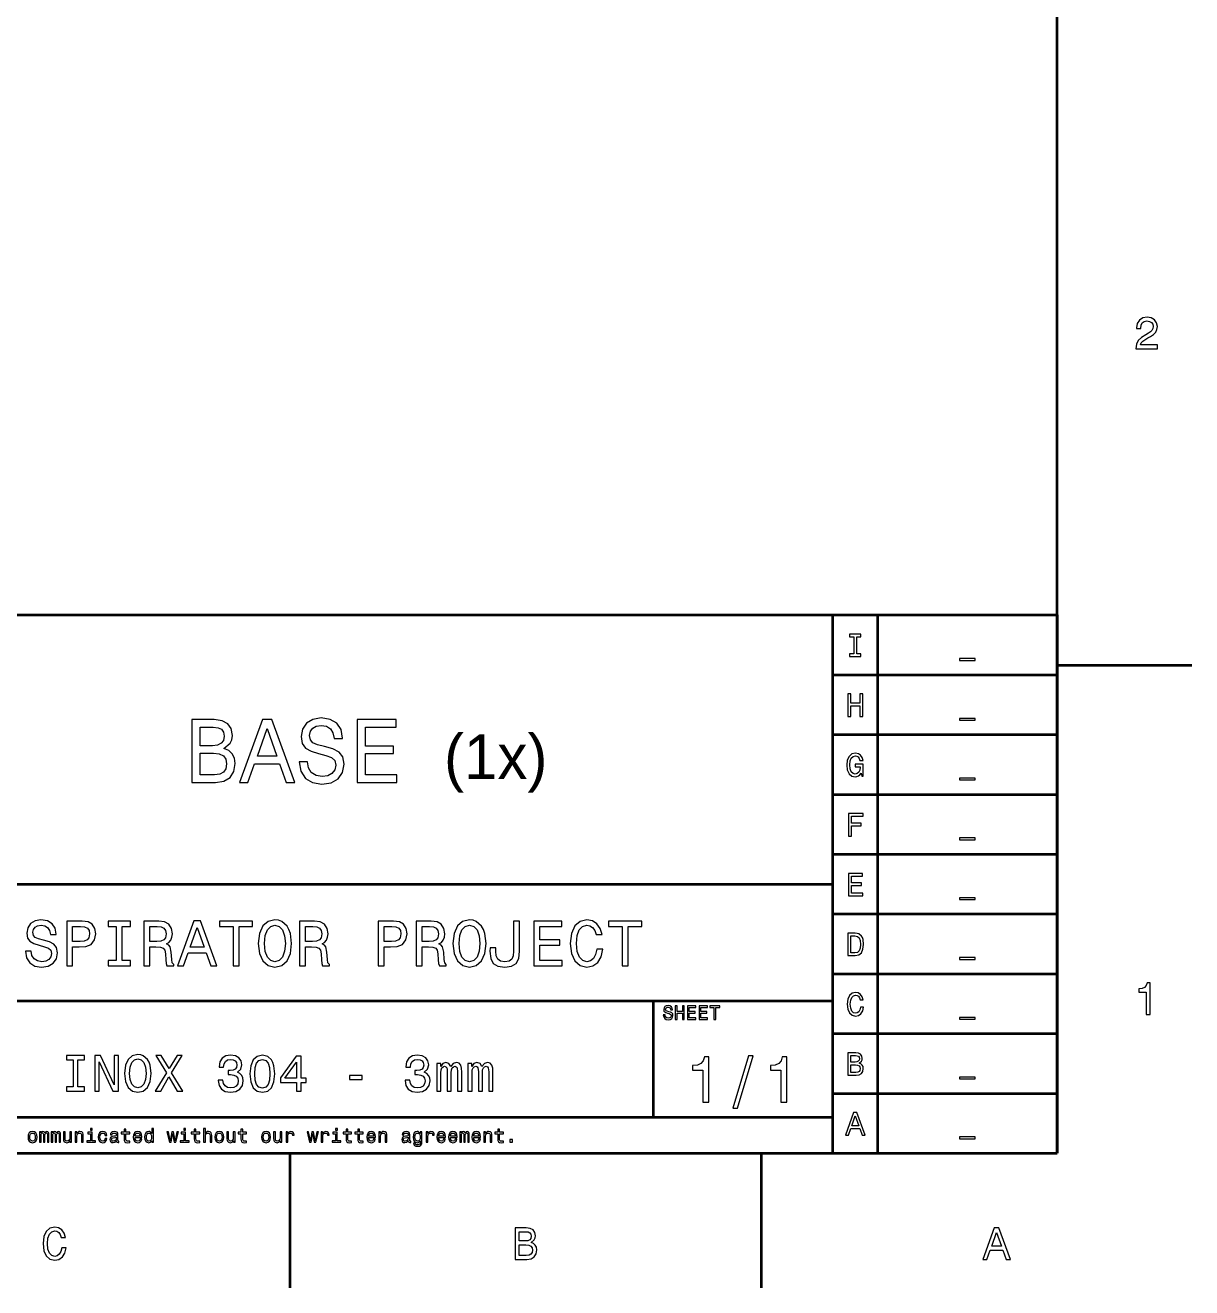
# Model space of a CAD drawing. Extents: x 0 to 841, y 0 to 594.
# Drawn here: x 706 to 836, y 5 to 145.7 of the extents above; entities that cross this region are included whole.
import ezdxf

# ---------------------------------------------------------------- set-up
doc = ezdxf.new("R2010")
doc.units = 0

msp = doc.modelspace()

# ---------------------------------------------------------------- linework, layer by layer
at = {"color": 7, "lineweight": 35}
for p, q in [((821, 20), (821, 574)), ((631, 80), (821, 80)), ((796, 20), (796, 80)), ((801, 20), (801, 80)), ((821, 80), (821, 20)), ((796, 73.333336), (821, 73.333336)), ((796, 66.666664), (821, 66.666664)), ((796, 60), (821, 60)), ((796, 53.333332), (821, 53.333332)), ((631, 50), (796, 50)), ((796, 46.666668), (821, 46.666668)), ((796, 40), (821, 40)), ((631, 37), (796, 37)), ((796, 33.333332), (821, 33.333332)), ((796, 26.666666), (821, 26.666666)), ((631, 24), (796, 24)), ((20, 20), (821, 20)), ((631, 20), (821, 20))]:
    msp.add_line(p, q, dxfattribs=at)
at = {"color": 7, "lineweight": 35, "ltscale": 0.375}
for p, q in [((821, 74.400002), (836, 74.400002)), ((735.5, 20), (735.5, 5)), ((788, 20), (788, 5))]:
    msp.add_line(p, q, dxfattribs=at)
at = {"color": 7, "lineweight": 35, "ltscale": 0.325}
msp.add_line((776, 24), (776, 37), dxfattribs=at)
at = {"color": 7, "lineweight": 13}
for points in [[(829.76947, 109.666786), (832.175049, 109.666786), (832.175049, 110.100502), (830.273804, 110.100502), (830.3797, 110.337532), (830.561218, 110.534218), (831.121033, 110.892288), (831.418579, 111.043587), (831.751465, 111.260445), (831.988464, 111.512604), (832.124634, 111.810158), (832.175049, 112.148056), (832.089355, 112.571686), (831.852295, 112.904541), (831.489197, 113.116356), (831.020203, 113.192001), (830.536011, 113.10627), (830.167847, 112.869232), (829.930847, 112.490997), (829.850159, 111.991714), (829.850159, 111.921112), (830.309082, 111.921112), (830.309082, 111.961456), (830.354492, 112.304398), (830.490662, 112.556557), (830.70752, 112.717941), (830.994934, 112.773415), (831.287476, 112.722984), (831.504333, 112.596901), (831.645569, 112.400215), (831.695984, 112.153099), (831.660645, 111.921112), (831.564819, 111.724426), (831.403442, 111.552956), (831.18158, 111.401657), (830.884033, 111.240273), (830.389771, 110.927589), (830.041809, 110.594742), (829.835022, 110.191284), (829.76947, 109.681915)], [(798.33429, 75.659821), (797.87323, 75.659821), (797.87323, 75.357224), (799.126831, 75.357224), (799.126831, 75.659821), (798.66571, 75.659821), (798.66571, 77.554626), (799.126831, 77.554626), (799.126831, 77.857224), (797.87323, 77.857224), (797.87323, 77.554626), (798.33429, 77.554626)], [(810.132568, 75.140724), (810.132568, 74.938995), (811.867432, 74.938995), (811.867432, 75.140724)], [(797.664246, 68.690559), (797.999268, 68.690559), (797.999268, 69.864914), (799.000732, 69.864914), (799.000732, 68.690559), (799.332153, 68.690559), (799.332153, 71.190559), (799.000732, 71.190559), (799.000732, 70.171104), (797.999268, 70.171104), (797.999268, 71.190559), (797.664246, 71.190559)], [(728.15271, 65.11599), (728.858765, 65.701004), (729.040344, 66.094376), (729.10083, 66.578529), (728.969727, 67.335014), (728.576355, 67.879684), (727.940918, 68.212532), (727.053284, 68.333572), (724.561951, 68.333572), (724.561951, 61.333572), (727.194519, 61.333572), (728.132568, 61.474781), (728.828491, 61.888329), (729.262207, 62.543945), (729.413513, 63.431557), (729.322754, 64.026657), (729.080688, 64.520889), (728.687317, 64.884003)], [(729.897705, 61.333572), (730.825623, 61.333572), (731.561951, 63.391209), (734.355896, 63.391209), (735.092224, 61.333572), (736.040344, 61.333572), (733.478394, 68.343658), (732.449585, 68.343658)], [(737.442322, 63.643372), (736.524475, 63.643372), (736.726196, 62.574207), (737.23053, 61.787464), (738.007202, 61.3134), (739.056213, 61.14193), (740.095093, 61.303314), (740.871765, 61.747116), (741.365967, 62.443081), (741.547546, 63.36095), (741.39624, 64.188042), (740.972595, 64.722618), (740.286743, 65.075645), (739.368835, 65.337898), (738.582092, 65.529541), (738.067688, 65.751442), (737.775208, 66.074203), (737.684448, 66.578529), (737.775208, 67.032417), (738.037476, 67.375359), (738.440918, 67.607346), (738.995667, 67.688042), (739.560486, 67.587173), (740.004333, 67.314842), (740.296814, 66.860947), (740.438049, 66.245674), (741.355896, 66.245674), (741.355896, 66.265846), (741.194519, 67.213974), (740.720459, 67.920029), (739.97406, 68.363831), (738.965393, 68.515129), (738.057617, 68.363831), (737.351563, 67.940201), (736.897705, 67.284584), (736.736328, 66.437317), (736.867432, 65.680832), (737.250732, 65.166428), (737.855896, 64.823486), (738.682983, 64.561241), (739.5, 64.329247), (740.115234, 64.107346), (740.488464, 63.78458), (740.619568, 63.260086), (740.498535, 62.725502), (740.185852, 62.322044), (739.711792, 62.069885), (739.096558, 61.989193), (738.410645, 62.100143), (737.886169, 62.422909), (737.553284, 62.947407)], [(742.989929, 61.333572), (747.427917, 61.333572), (747.427917, 62.180836), (743.917847, 62.180836), (743.917847, 64.551155), (747.044678, 64.551155), (747.044678, 65.388329), (743.917847, 65.388329), (743.917847, 67.486313), (747.347229, 67.486313), (747.347229, 68.333572), (742.989929, 68.333572)], [(810.132568, 68.47406), (810.132568, 68.272331), (811.867432, 68.272331), (811.867432, 68.47406)], [(726.861633, 65.428673), (725.489929, 65.428673), (725.489929, 67.496399), (726.942322, 67.496399), (727.487, 67.435875), (727.8703, 67.254318), (728.102295, 66.941643), (728.182983, 66.477661), (728.092224, 66.013687), (727.850159, 65.690918), (727.436584, 65.489189)], [(731.884705, 64.248558), (732.963989, 67.335014), (734.043213, 64.248558)], [(727.083557, 62.17075), (725.489929, 62.17075), (725.489929, 64.581413), (726.992798, 64.581413), (727.628235, 64.510803), (728.082092, 64.298988), (728.354431, 63.935879), (728.445251, 63.411381), (728.354431, 62.856628), (728.102295, 62.473343), (727.67865, 62.241352)], [(799.159241, 62.35891), (799.220459, 62.023895), (799.400574, 62.023895), (799.400574, 63.37476), (798.489197, 63.37476), (798.489197, 63.068565), (799.051147, 63.068565), (799.051147, 63.046951), (799.007935, 62.715538), (798.892639, 62.470581), (798.716125, 62.315681), (798.496399, 62.265251), (798.251465, 62.33009), (798.060547, 62.524616), (797.938049, 62.845222), (797.894836, 63.284702), (797.934448, 63.720581), (798.056946, 64.041183), (798.251465, 64.23571), (798.514404, 64.304153), (798.694519, 64.268135), (798.842224, 64.167267), (798.950317, 63.997959), (799.011536, 63.771015), (799.368164, 63.771015), (799.274475, 64.116837), (799.097961, 64.376198), (798.849426, 64.534698), (798.536011, 64.592339), (798.125366, 64.502281), (797.815552, 64.239311), (797.617432, 63.825047), (797.549011, 63.273895), (797.617432, 62.719139), (797.815552, 62.304874), (798.107361, 62.041908), (798.474792, 61.955452), (798.680115, 61.984268), (798.863831, 62.056316), (799.022339, 62.182396)], [(810.132568, 61.807396), (810.132568, 61.605667), (811.867432, 61.605667), (811.867432, 61.807396)], [(797.761536, 55.357231), (798.096558, 55.357231), (798.096558, 56.506367), (799.148438, 56.506367), (799.148438, 56.805359), (798.096558, 56.805359), (798.096558, 57.554638), (799.389771, 57.554638), (799.389771, 57.857231), (797.761536, 57.857231)], [(810.132568, 55.140732), (810.132568, 54.939003), (811.867432, 54.939003), (811.867432, 55.140732)], [(797.74353, 48.690563), (799.328552, 48.690563), (799.328552, 48.993156), (798.074951, 48.993156), (798.074951, 49.839699), (799.19165, 49.839699), (799.19165, 50.138691), (798.074951, 50.138691), (798.074951, 50.88797), (799.299744, 50.88797), (799.299744, 51.190563), (797.74353, 51.190563)], [(810.132568, 48.474064), (810.132568, 48.272335), (811.867432, 48.272335), (811.867432, 48.474064)], [(706.669983, 42.530979), (706.014404, 42.530979), (706.158447, 41.767288), (706.518677, 41.20533), (707.073486, 40.866714), (707.822754, 40.744236), (708.564819, 40.859509), (709.119568, 41.17651), (709.472595, 41.67363), (709.602295, 42.32925), (709.494202, 42.920029), (709.191589, 43.301872), (708.701721, 43.554031), (708.046082, 43.741352), (707.484131, 43.878242), (707.116699, 44.036743), (706.907776, 44.267288), (706.842896, 44.627522), (706.907776, 44.951729), (707.095093, 45.196686), (707.38324, 45.362389), (707.779541, 45.420029), (708.182983, 45.34798), (708.5, 45.153458), (708.708923, 44.82925), (708.809753, 44.389767), (709.465393, 44.389767), (709.465393, 44.404179), (709.350098, 45.081409), (709.011475, 45.585732), (708.478333, 45.902737), (707.757874, 46.010807), (707.109497, 45.902737), (706.605164, 45.600143), (706.280945, 45.131844), (706.16571, 44.526657), (706.259338, 43.986309), (706.533142, 43.618874), (706.965393, 43.373917), (707.556152, 43.1866), (708.139771, 43.020893), (708.579224, 42.862389), (708.845825, 42.631844), (708.939453, 42.257202), (708.853027, 41.875359), (708.629639, 41.587173), (708.291016, 41.407059), (707.851563, 41.349422), (707.361633, 41.428673), (706.987, 41.659222), (706.749268, 42.033859)], [(710.625366, 40.881123), (711.288147, 40.881123), (711.288147, 42.992073), (712.02301, 42.992073), (712.765076, 43.028095), (713.355896, 43.280258), (713.737732, 43.770172), (713.867432, 44.440201), (713.766541, 45.059795), (713.478333, 45.513687), (713.002869, 45.787464), (712.354431, 45.881123), (710.625366, 45.881123)], [(712.174316, 45.26873), (712.606628, 45.225502), (712.923584, 45.088615), (713.110901, 44.836452), (713.175781, 44.440201), (713.103699, 44.022331), (712.90918, 43.770172), (712.577759, 43.640488), (712.123901, 43.604465), (711.288147, 43.604465), (711.288147, 45.26873)], [(716.151245, 41.486309), (715.229065, 41.486309), (715.229065, 40.881123), (717.736267, 40.881123), (717.736267, 41.486309), (716.814087, 41.486309), (716.814087, 45.275936), (717.736267, 45.275936), (717.736267, 45.881123), (715.229065, 45.881123), (715.229065, 45.275936), (716.151245, 45.275936)], [(719.213257, 40.881123), (719.88324, 40.881123), (719.88324, 42.992073), (720.567688, 42.992073), (721.072021, 42.970459), (721.389038, 42.869595), (721.561951, 42.631844), (721.633972, 42.206772), (721.669983, 41.558357), (721.713257, 41.133286), (721.799683, 40.881123), (722.556152, 40.881123), (722.556152, 41.018009), (722.390442, 41.219738), (722.332825, 41.594379), (722.28241, 42.401295), (722.159912, 42.999279), (721.994202, 43.1866), (721.734863, 43.323486), (722.02301, 43.503601), (722.224731, 43.755764), (722.354431, 44.072765), (722.397644, 44.454609), (722.296814, 45.059795), (722.008606, 45.513687), (721.533142, 45.787464), (720.884705, 45.881123), (719.213257, 45.881123)], [(720.697388, 45.26873), (721.136841, 45.225502), (721.446655, 45.088615), (721.641174, 44.836452), (721.706055, 44.440201), (721.633972, 44.022331), (721.439453, 43.770172), (721.108032, 43.640488), (720.654175, 43.604465), (719.88324, 43.604465), (719.88324, 45.26873)], [(722.966858, 40.881123), (723.629639, 40.881123), (724.155579, 42.350864), (726.151245, 42.350864), (726.677185, 40.881123), (727.354431, 40.881123), (725.524475, 45.888329), (724.789612, 45.888329)], [(724.386169, 42.963257), (725.157043, 45.167866), (725.927917, 42.963257)], [(729.162781, 40.881123), (729.825623, 40.881123), (729.825623, 45.275936), (731.338623, 45.275936), (731.338623, 45.881123), (727.642639, 45.881123), (727.642639, 45.275936), (729.162781, 45.275936)], [(731.979797, 43.381123), (732.109497, 42.257202), (732.484131, 41.428673), (733.067688, 40.917145), (733.83136, 40.744236), (734.587891, 40.917145), (735.17865, 41.428673), (735.546082, 42.257202), (735.682983, 43.381123), (735.546082, 44.497837), (735.387573, 44.951729), (735.17865, 45.326366), (734.587891, 45.837894), (734.227661, 45.967579), (733.83136, 46.018009), (733.060486, 45.837894), (732.476929, 45.333572), (732.109497, 44.505043)], [(732.671448, 43.381123), (732.750671, 44.25288), (732.988464, 44.894089), (733.355896, 45.283138), (733.83136, 45.420029), (734.299683, 45.283138), (734.667114, 44.886887), (734.904846, 44.245674), (734.991333, 43.381123), (734.904846, 42.509365), (734.667114, 41.868153), (734.299683, 41.479107), (733.83136, 41.349422), (733.355896, 41.479107), (732.988464, 41.868153), (732.750671, 42.502159)], [(736.561951, 40.881123), (737.231934, 40.881123), (737.231934, 42.992073), (737.916382, 42.992073), (738.420715, 42.970459), (738.737732, 42.869595), (738.910645, 42.631844), (738.982666, 42.206772), (739.018677, 41.558357), (739.061951, 41.133286), (739.148376, 40.881123), (739.904907, 40.881123), (739.904907, 41.018009), (739.739197, 41.219738), (739.681519, 41.594379), (739.631104, 42.401295), (739.508606, 42.999279), (739.342896, 43.1866), (739.083557, 43.323486), (739.371704, 43.503601), (739.573486, 43.755764), (739.703125, 44.072765), (739.746399, 44.454609), (739.645508, 45.059795), (739.3573, 45.513687), (738.881836, 45.787464), (738.233398, 45.881123), (736.561951, 45.881123)], [(738.046082, 45.26873), (738.485596, 45.225502), (738.795349, 45.088615), (738.989868, 44.836452), (739.054749, 44.440201), (738.982666, 44.022331), (738.788147, 43.770172), (738.456726, 43.640488), (738.002869, 43.604465), (737.231934, 43.604465), (737.231934, 45.26873)], [(745.322754, 40.881123), (745.985596, 40.881123), (745.985596, 42.992073), (746.720459, 42.992073), (747.462524, 43.028095), (748.053284, 43.280258), (748.43512, 43.770172), (748.564819, 44.440201), (748.463989, 45.059795), (748.175781, 45.513687), (747.700256, 45.787464), (747.05188, 45.881123), (745.322754, 45.881123)], [(746.871765, 45.26873), (747.304016, 45.225502), (747.621033, 45.088615), (747.80835, 44.836452), (747.873169, 44.440201), (747.801147, 44.022331), (747.606628, 43.770172), (747.275208, 43.640488), (746.821289, 43.604465), (745.985596, 43.604465), (745.985596, 45.26873)], [(749.573486, 40.881123), (750.243469, 40.881123), (750.243469, 42.992073), (750.927917, 42.992073), (751.432251, 42.970459), (751.749268, 42.869595), (751.92218, 42.631844), (751.994202, 42.206772), (752.030212, 41.558357), (752.073486, 41.133286), (752.159912, 40.881123), (752.916382, 40.881123), (752.916382, 41.018009), (752.750732, 41.219738), (752.693054, 41.594379), (752.642639, 42.401295), (752.520142, 42.999279), (752.354431, 43.1866), (752.095093, 43.323486), (752.38324, 43.503601), (752.585022, 43.755764), (752.714661, 44.072765), (752.757935, 44.454609), (752.657043, 45.059795), (752.368835, 45.513687), (751.893372, 45.787464), (751.244934, 45.881123), (749.573486, 45.881123)], [(751.057617, 45.26873), (751.49707, 45.225502), (751.806885, 45.088615), (752.001404, 44.836452), (752.066284, 44.440201), (751.994202, 44.022331), (751.799683, 43.770172), (751.468262, 43.640488), (751.014404, 43.604465), (750.243469, 43.604465), (750.243469, 45.26873)], [(753.66571, 43.381123), (753.795349, 42.257202), (754.170044, 41.428673), (754.753601, 40.917145), (755.517273, 40.744236), (756.273743, 40.917145), (756.864563, 41.428673), (757.231995, 42.257202), (757.368835, 43.381123), (757.231995, 44.497837), (757.073486, 44.951729), (756.864563, 45.326366), (756.273743, 45.837894), (755.913513, 45.967579), (755.517273, 46.018009), (754.746399, 45.837894), (754.162781, 45.333572), (753.795349, 44.505043)], [(754.3573, 43.381123), (754.436584, 44.25288), (754.674316, 44.894089), (755.041748, 45.283138), (755.517273, 45.420029), (755.985596, 45.283138), (756.353027, 44.886887), (756.590759, 44.245674), (756.677246, 43.381123), (756.590759, 42.509365), (756.353027, 41.868153), (755.985596, 41.479107), (755.517273, 41.349422), (755.041748, 41.479107), (754.674316, 41.868153), (754.436584, 42.502159)], [(760.430847, 42.538181), (760.380371, 42.005043), (760.229065, 41.637608), (759.919312, 41.414265), (759.443787, 41.349422), (758.975464, 41.414265), (758.66571, 41.623196), (758.485596, 41.990631), (758.43512, 42.523773), (758.449524, 42.884003), (757.801147, 42.884003), (757.786743, 42.516571), (757.873169, 41.716858), (758.168579, 41.162102), (758.680115, 40.852303), (759.436584, 40.744236), (760.185852, 40.852303), (760.697388, 41.162102), (760.992798, 41.709652), (761.086426, 42.509365), (761.086426, 45.881123), (760.430847, 45.881123)], [(762.67865, 40.881123), (765.848694, 40.881123), (765.848694, 41.486309), (763.341492, 41.486309), (763.341492, 43.179394), (765.57489, 43.179394), (765.57489, 43.777374), (763.341492, 43.777374), (763.341492, 45.275936), (765.791077, 45.275936), (765.791077, 45.881123), (762.67865, 45.881123)], [(769.695923, 42.739914), (769.55188, 42.134724), (769.314087, 41.70245), (768.982666, 41.435879), (768.593628, 41.349422), (768.125366, 41.479107), (767.757935, 41.868153), (767.512939, 42.502159), (767.433716, 43.381123), (767.512939, 44.25288), (767.750732, 44.894089), (768.118164, 45.283138), (768.593628, 45.420029), (768.939453, 45.34798), (769.234863, 45.146252), (769.465393, 44.822044), (769.623901, 44.375359), (770.30835, 44.375359), (770.092224, 45.059795), (769.717529, 45.578529), (769.206055, 45.902737), (768.593628, 46.018009), (767.829956, 45.837894), (767.246399, 45.333572), (766.871765, 44.505043), (766.742065, 43.381123), (766.871765, 42.257202), (767.246399, 41.428673), (767.829956, 40.917145), (768.593628, 40.744236), (769.263672, 40.881123), (769.804016, 41.262966), (770.185852, 41.889767), (770.387573, 42.739914)], [(772.534546, 40.881123), (773.197388, 40.881123), (773.197388, 45.275936), (774.710327, 45.275936), (774.710327, 45.881123), (771.014404, 45.881123), (771.014404, 45.275936), (772.534546, 45.275936)], [(798.496399, 44.523895), (797.664246, 44.523895), (797.664246, 42.023895), (798.496399, 42.023895), (798.889038, 42.103146), (799.180847, 42.344501), (799.360962, 42.737152), (799.425781, 43.273895), (799.368164, 43.821445), (799.296143, 44.037582), (799.195251, 44.210495), (798.903442, 44.444645), (798.712524, 44.502281)], [(798.471191, 44.224903), (798.744934, 44.170868), (798.932251, 44.005165), (799.043945, 43.709774), (799.079956, 43.273895), (799.040344, 42.852425), (798.92865, 42.557037), (798.737732, 42.380524), (798.471191, 42.322887), (797.999268, 42.322887), (797.999268, 44.224903)], [(810.132568, 41.807396), (810.132568, 41.605667), (811.867432, 41.605667), (811.867432, 41.807396)], [(830.909241, 35.466785), (831.368164, 35.466785), (831.368164, 38.992001), (831.025208, 38.992001), (830.934448, 38.684364), (830.752869, 38.477592), (830.475525, 38.356556), (830.092224, 38.316208), (830.092224, 37.958141), (830.909241, 37.958141)], [(799.083557, 36.286625), (799.011536, 35.984032), (798.892639, 35.767895), (798.726929, 35.634609), (798.53241, 35.591381), (798.298279, 35.656223), (798.114563, 35.850746), (797.992065, 36.167751), (797.952454, 36.607231), (797.992065, 37.04311), (798.110962, 37.363716), (798.294678, 37.558239), (798.53241, 37.626682), (798.705322, 37.59066), (798.853027, 37.489796), (798.968323, 37.327694), (799.047546, 37.104351), (799.389771, 37.104351), (799.281677, 37.446568), (799.09436, 37.705933), (798.838623, 37.868038), (798.53241, 37.925674), (798.150574, 37.835617), (797.858765, 37.583454), (797.671448, 37.169189), (797.606628, 36.607231), (797.671448, 36.045273), (797.858765, 35.631008), (798.150574, 35.375244), (798.53241, 35.288788), (798.867432, 35.357231), (799.137634, 35.548153), (799.328552, 35.861553), (799.429382, 36.286625)], [(777.309082, 35.413544), (777.112366, 35.413544), (777.15564, 35.184437), (777.263672, 35.01585), (777.430115, 34.914265), (777.654907, 34.877522), (777.877502, 34.912102), (778.043945, 35.007202), (778.149841, 35.156338), (778.188782, 35.353024), (778.156311, 35.530258), (778.065552, 35.64481), (777.918579, 35.720459), (777.721924, 35.776657), (777.553284, 35.817722), (777.443054, 35.865273), (777.380432, 35.934437), (777.360962, 36.042507), (777.380432, 36.139767), (777.436584, 36.213257), (777.523071, 36.262966), (777.641907, 36.280258), (777.762939, 36.258644), (777.858093, 36.200287), (777.920776, 36.103024), (777.950989, 35.97118), (778.147705, 35.97118), (778.147705, 35.975502), (778.113098, 36.178673), (778.011536, 36.329971), (777.851563, 36.425072), (777.635437, 36.457493), (777.440918, 36.425072), (777.289612, 36.334293), (777.192383, 36.193802), (777.157776, 36.012245), (777.185852, 35.850143), (777.268005, 35.739914), (777.397705, 35.666424), (777.574951, 35.610229), (777.75, 35.560516), (777.881836, 35.512966), (777.961792, 35.443802), (777.989929, 35.331409), (777.963989, 35.216858), (777.896973, 35.130402), (777.79541, 35.076366), (777.663574, 35.059078), (777.516541, 35.082851), (777.404175, 35.152016), (777.332825, 35.264408)], [(778.450317, 34.918587), (778.651306, 34.918587), (778.651306, 35.623199), (779.252136, 35.623199), (779.252136, 34.918587), (779.450989, 34.918587), (779.450989, 36.418587), (779.252136, 36.418587), (779.252136, 35.806915), (778.651306, 35.806915), (778.651306, 36.418587), (778.450317, 36.418587)], [(779.799011, 34.918587), (780.75, 34.918587), (780.75, 35.100143), (779.997864, 35.100143), (779.997864, 35.608067), (780.667847, 35.608067), (780.667847, 35.787464), (779.997864, 35.787464), (779.997864, 36.23703), (780.732727, 36.23703), (780.732727, 36.418587), (779.799011, 36.418587)], [(781.100159, 34.918587), (782.051147, 34.918587), (782.051147, 35.100143), (781.299011, 35.100143), (781.299011, 35.608067), (781.968994, 35.608067), (781.968994, 35.787464), (781.299011, 35.787464), (781.299011, 36.23703), (782.033875, 36.23703), (782.033875, 36.418587), (781.100159, 36.418587)], [(782.755737, 34.918587), (782.95459, 34.918587), (782.95459, 36.23703), (783.408508, 36.23703), (783.408508, 36.418587), (782.299683, 36.418587), (782.299683, 36.23703), (782.755737, 36.23703)], [(810.132568, 35.140732), (810.132568, 34.939003), (811.867432, 34.939003), (811.867432, 35.140732)], [(717.071899, 28.900957), (717.175659, 28.001822), (717.475403, 27.338997), (717.942261, 26.929775), (718.553223, 26.791447), (719.158386, 26.929775), (719.630981, 27.338997), (719.924927, 28.001822), (720.034485, 28.900957), (719.924927, 29.794329), (719.798157, 30.15744), (719.630981, 30.457153), (719.158386, 30.866375), (718.870178, 30.970121), (718.553223, 31.010468), (717.936462, 30.866375), (717.469604, 30.462917), (717.175659, 29.800093)], [(798.950317, 30.041426), (799.202454, 30.250359), (799.267273, 30.39085), (799.288879, 30.563761), (799.242065, 30.833933), (799.101563, 31.028458), (798.874634, 31.147333), (798.557617, 31.190561), (797.667847, 31.190561), (797.667847, 28.690561), (798.608093, 28.690561), (798.943115, 28.740993), (799.19165, 28.888687), (799.346558, 29.122837), (799.400574, 29.43984), (799.368164, 29.652376), (799.281677, 29.82889), (799.141235, 29.958572)], [(711.348572, 27.385107), (710.61084, 27.385107), (710.61084, 26.900957), (712.616577, 26.900957), (712.616577, 27.385107), (711.878845, 27.385107), (711.878845, 30.416807), (712.616577, 30.416807), (712.616577, 30.900957), (710.61084, 30.900957), (710.61084, 30.416807), (711.348572, 30.416807)], [(713.769348, 26.900957), (714.247742, 26.900957), (714.247742, 30.180496), (715.780884, 26.900957), (716.397583, 26.900957), (716.397583, 30.900957), (715.913452, 30.900957), (715.913452, 27.621418), (714.397583, 30.900957), (713.769348, 30.900957)], [(717.625244, 28.900957), (717.68866, 29.598364), (717.878845, 30.111332), (718.172791, 30.422571), (718.553223, 30.532082), (718.927856, 30.422571), (719.221802, 30.105568), (719.411987, 29.5926), (719.48114, 28.900957), (719.411987, 28.20355), (719.221802, 27.690582), (718.927856, 27.379343), (718.553223, 27.275597), (718.172791, 27.379343), (717.878845, 27.690582), (717.68866, 28.197786)], [(720.495544, 26.900957), (721.100769, 26.900957), (722.017151, 28.520554), (722.950867, 26.900957), (723.561829, 26.900957), (722.311096, 28.958593), (723.498413, 30.906721), (722.916321, 30.906721), (722.034485, 29.425453), (721.169922, 30.906721), (720.564697, 30.906721), (721.746277, 28.952831)], [(727.509949, 28.157442), (727.509949, 28.117096), (727.602173, 27.563782), (727.873108, 27.148796), (728.299622, 26.883667), (728.864441, 26.785683), (729.463867, 26.883667), (729.913452, 27.137268), (730.201599, 27.540726), (730.305359, 28.059458), (730.259277, 28.399517), (730.132446, 28.676174), (729.924927, 28.889429), (729.648315, 29.04505), (730.022949, 29.356289), (730.155518, 29.851965), (730.069031, 30.301533), (729.821228, 30.64159), (729.417725, 30.854847), (728.864441, 30.929775), (728.345703, 30.837557), (727.947998, 30.583954), (727.68866, 30.180496), (727.602173, 29.644472), (727.602173, 29.604128), (728.115173, 29.604128), (728.161255, 29.973003), (728.311096, 30.238132), (728.553223, 30.399517), (728.89325, 30.457153), (729.192993, 30.411043), (729.411987, 30.290007), (729.544556, 30.09404), (729.596436, 29.828911), (729.544556, 29.54649), (729.40625, 29.356289), (729.164124, 29.241014), (728.835632, 29.206432), (728.61084, 29.212196), (728.61084, 28.756865), (728.89325, 28.768393), (729.256348, 28.716518), (729.527283, 28.57819), (729.68866, 28.353407), (729.746277, 28.059458), (729.682861, 27.725164), (729.515747, 27.477325), (729.25061, 27.321707), (728.899048, 27.269833), (728.535889, 27.327471), (728.270752, 27.500381), (728.103638, 27.777039), (728.040222, 28.157442)], [(731.043091, 28.854847), (731.129578, 27.949949), (731.400452, 27.304415), (731.832764, 26.912485), (732.432129, 26.785683), (733.025818, 26.912485), (733.458069, 27.304415), (733.723206, 27.949949), (733.81543, 28.854847), (733.723206, 29.753983), (733.613708, 30.111332), (733.458069, 30.405279), (733.025818, 30.797211), (732.432129, 30.929775), (731.832764, 30.797211), (731.400452, 30.399517), (731.129578, 29.753983)], [(731.596436, 28.854847), (731.642517, 29.552254), (731.786621, 30.053696), (732.046021, 30.347643), (732.432129, 30.451389), (732.812561, 30.347643), (733.071899, 30.053696), (733.216003, 29.552254), (733.262146, 28.854847), (733.216003, 28.151678), (733.071899, 27.650236), (732.812561, 27.356289), (732.432129, 27.258307), (732.046021, 27.356289), (731.786621, 27.650236), (731.642517, 28.151678)], [(736.218872, 26.900957), (736.73761, 26.900957), (736.73761, 27.892311), (737.308228, 27.892311), (737.308228, 28.353407), (736.73761, 28.353407), (736.73761, 30.814503), (736.213135, 30.814503), (734.460999, 28.399517), (734.460999, 27.892311), (736.218872, 27.892311)], [(734.945129, 28.353407), (736.218872, 30.145914), (736.218872, 28.353407)], [(748.32843, 28.157442), (748.32843, 28.117096), (748.420654, 27.563782), (748.691528, 27.148796), (749.118042, 26.883667), (749.682861, 26.785683), (750.282288, 26.883667), (750.731873, 27.137268), (751.020081, 27.540726), (751.123779, 28.059458), (751.077698, 28.399517), (750.950867, 28.676174), (750.743408, 28.889429), (750.466736, 29.04505), (750.84137, 29.356289), (750.973938, 29.851965), (750.887512, 30.301533), (750.639648, 30.64159), (750.236206, 30.854847), (749.682861, 30.929775), (749.164124, 30.837557), (748.766479, 30.583954), (748.50708, 30.180496), (748.420654, 29.644472), (748.420654, 29.604128), (748.933594, 29.604128), (748.979736, 29.973003), (749.129578, 30.238132), (749.371643, 30.399517), (749.71167, 30.457153), (750.011414, 30.411043), (750.230408, 30.290007), (750.362976, 30.09404), (750.414856, 29.828911), (750.362976, 29.54649), (750.22467, 29.356289), (749.982605, 29.241014), (749.654053, 29.206432), (749.42926, 29.212196), (749.42926, 28.756865), (749.71167, 28.768393), (750.074829, 28.716518), (750.345703, 28.57819), (750.50708, 28.353407), (750.564697, 28.059458), (750.501343, 27.725164), (750.334167, 27.477325), (750.069031, 27.321707), (749.717468, 27.269833), (749.35437, 27.327471), (749.089233, 27.500381), (748.922058, 27.777039), (748.858643, 28.157442)], [(751.855774, 26.900957), (752.322632, 26.900957), (752.322632, 28.970121), (752.35144, 29.281361), (752.437927, 29.506144), (752.570496, 29.63871), (752.743408, 29.690582), (752.881714, 29.644472), (752.973938, 29.5292), (753.020081, 29.333233), (753.037354, 29.073868), (753.037354, 26.900957), (753.475403, 26.900957), (753.475403, 28.970121), (753.504211, 29.275597), (753.590637, 29.500381), (753.729004, 29.63871), (753.901917, 29.690582), (754.040222, 29.644472), (754.132446, 29.5292), (754.190063, 29.073868), (754.190063, 26.900957), (754.656921, 26.900957), (754.656921, 29.039286), (754.628113, 29.483089), (754.535889, 29.823147), (754.35144, 30.03064), (754.051758, 30.105568), (753.700195, 29.990294), (753.42926, 29.656), (753.216003, 29.984531), (752.858643, 30.105568), (752.530151, 29.990294), (752.305359, 29.667528), (752.305359, 29.996058), (751.855774, 29.996058)], [(755.325562, 26.900957), (755.792358, 26.900957), (755.792358, 28.970121), (755.821228, 29.281361), (755.907654, 29.506144), (756.040222, 29.63871), (756.213135, 29.690582), (756.35144, 29.644472), (756.443665, 29.5292), (756.489807, 29.333233), (756.50708, 29.073868), (756.50708, 26.900957), (756.945129, 26.900957), (756.945129, 28.970121), (756.973938, 29.275597), (757.060425, 29.500381), (757.19873, 29.63871), (757.371643, 29.690582), (757.509949, 29.644472), (757.602173, 29.5292), (757.659851, 29.073868), (757.659851, 26.900957), (758.126709, 26.900957), (758.126709, 29.039286), (758.097839, 29.483089), (758.005615, 29.823147), (757.821228, 30.03064), (757.521484, 30.105568), (757.169922, 29.990294), (756.899048, 29.656), (756.685791, 29.984531), (756.32843, 30.105568), (755.999878, 29.990294), (755.775085, 29.667528), (755.775085, 29.996058), (755.325562, 29.996058)], [(781.533142, 25.700289), (782.188782, 25.700289), (782.188782, 30.736313), (781.698853, 30.736313), (781.569214, 30.296831), (781.309814, 30.001442), (780.913574, 29.828531), (780.366028, 29.770893), (780.366028, 29.259367), (781.533142, 29.259367)], [(784.876099, 25.03026), (785.37323, 25.03026), (787.11676, 30.837177), (786.612427, 30.837177)], [(790.20752, 25.700289), (790.863159, 25.700289), (790.863159, 30.736313), (790.37323, 30.736313), (790.24353, 30.296831), (789.984192, 30.001442), (789.587952, 29.828531), (789.040344, 29.770893), (789.040344, 29.259367), (790.20752, 29.259367)], [(798.489197, 30.153097), (797.999268, 30.153097), (797.999268, 30.891569), (798.518005, 30.891569), (798.712524, 30.869957), (798.849426, 30.805115), (798.932251, 30.693443), (798.961121, 30.527737), (798.92865, 30.36203), (798.842224, 30.246758), (798.694519, 30.174711)], [(798.56842, 28.989553), (797.999268, 28.989553), (797.999268, 29.850504), (798.536011, 29.850504), (798.763, 29.825287), (798.925049, 29.74964), (799.022339, 29.619957), (799.054749, 29.432636), (799.022339, 29.234509), (798.932251, 29.097622), (798.781006, 29.014769)], [(742.143982, 28.220842), (743.538757, 28.220842), (743.538757, 28.676174), (742.143982, 28.676174)], [(810.132568, 28.474064), (810.132568, 28.272335), (811.867432, 28.272335), (811.867432, 28.474064)], [(797.404907, 22.023895), (797.736328, 22.023895), (797.999268, 22.758766), (798.997131, 22.758766), (799.260071, 22.023895), (799.598694, 22.023895), (798.683716, 24.527498), (798.316284, 24.527498)], [(798.114563, 23.064962), (798.5, 24.167267), (798.885437, 23.064962)], [(713.462524, 22.766211), (713.261536, 22.766211), (713.261536, 22.550072), (713.462524, 22.550072)], [(717.033142, 22.17399), (717.033142, 21.592579), (717.046143, 21.404537), (717.106628, 21.274855), (717.227661, 21.199207), (717.432983, 21.173269), (717.657776, 21.184076), (717.657776, 21.348343), (717.49353, 21.335373), (717.34436, 21.352665), (717.264404, 21.4067), (717.229858, 21.497478), (717.223328, 21.625), (717.223328, 22.17399), (717.657776, 22.17399), (717.657776, 22.336094), (717.223328, 22.336094), (717.223328, 22.675432), (717.033142, 22.675432), (717.033142, 22.336094), (716.70459, 22.336094), (716.70459, 22.17399)], [(720.093689, 21.393732), (720.093689, 21.214336), (720.283875, 21.214336), (720.283875, 22.766211), (720.095825, 22.766211), (720.095825, 22.197765), (719.95105, 22.36203), (719.862427, 22.400936), (719.760803, 22.416065), (719.577087, 22.372837), (719.434448, 22.251801), (719.341492, 22.057276), (719.309082, 21.795748), (719.341492, 21.534222), (719.434448, 21.337536), (719.577087, 21.214336), (719.760803, 21.173269), (719.862427, 21.1884), (719.953186, 21.227304)], [(723.871765, 22.766211), (723.670776, 22.766211), (723.670776, 22.550072), (723.871765, 22.550072)], [(724.840088, 22.17399), (724.840088, 21.592579), (724.853027, 21.404537), (724.913574, 21.274855), (725.034607, 21.199207), (725.239929, 21.173269), (725.464722, 21.184076), (725.464722, 21.348343), (725.300476, 21.335373), (725.151306, 21.352665), (725.07135, 21.4067), (725.036743, 21.497478), (725.030273, 21.625), (725.030273, 22.17399), (725.464722, 22.17399), (725.464722, 22.336094), (725.030273, 22.336094), (725.030273, 22.675432), (724.840088, 22.675432), (724.840088, 22.336094), (724.511536, 22.336094), (724.511536, 22.17399)], [(725.886169, 21.214336), (726.076416, 21.214336), (726.076416, 21.884365), (726.095825, 22.037823), (726.158508, 22.150215), (726.255798, 22.219379), (726.385498, 22.245316), (726.489197, 22.223701), (726.554077, 22.165344), (726.586487, 22.068083), (726.59729, 21.9384), (726.59729, 21.214336), (726.787476, 21.214336), (726.787476, 21.977304), (726.77887, 22.130762), (726.739929, 22.258286), (726.612427, 22.375), (726.413574, 22.416065), (726.305481, 22.400936), (726.212585, 22.359869), (726.134766, 22.295029), (726.076416, 22.206411), (726.076416, 22.766211), (725.886169, 22.766211)], [(730.044678, 22.17399), (730.044678, 21.592579), (730.057678, 21.404537), (730.118164, 21.274855), (730.239258, 21.199207), (730.44458, 21.173269), (730.669312, 21.184076), (730.669312, 21.348343), (730.505066, 21.335373), (730.355957, 21.352665), (730.276001, 21.4067), (730.241394, 21.497478), (730.234924, 21.625), (730.234924, 22.17399), (730.669312, 22.17399), (730.669312, 22.336094), (730.234924, 22.336094), (730.234924, 22.675432), (730.044678, 22.675432), (730.044678, 22.336094), (729.716187, 22.336094), (729.716187, 22.17399)], [(740.786804, 22.766211), (740.585815, 22.766211), (740.585815, 22.550072), (740.786804, 22.550072)], [(741.755127, 22.17399), (741.755127, 21.592579), (741.768066, 21.404537), (741.828613, 21.274855), (741.949646, 21.199207), (742.154968, 21.173269), (742.379761, 21.184076), (742.379761, 21.348343), (742.215454, 21.335373), (742.066345, 21.352665), (741.986389, 21.4067), (741.951782, 21.497478), (741.945313, 21.625), (741.945313, 22.17399), (742.379761, 22.17399), (742.379761, 22.336094), (741.945313, 22.336094), (741.945313, 22.675432), (741.755127, 22.675432), (741.755127, 22.336094), (741.426575, 22.336094), (741.426575, 22.17399)], [(743.056274, 22.17399), (743.056274, 21.592579), (743.069214, 21.404537), (743.129761, 21.274855), (743.250793, 21.199207), (743.456116, 21.173269), (743.680908, 21.184076), (743.680908, 21.348343), (743.516602, 21.335373), (743.367493, 21.352665), (743.287537, 21.4067), (743.25293, 21.497478), (743.24646, 21.625), (743.24646, 22.17399), (743.680908, 22.17399), (743.680908, 22.336094), (743.24646, 22.336094), (743.24646, 22.675432), (743.056274, 22.675432), (743.056274, 22.336094), (742.727722, 22.336094), (742.727722, 22.17399)], [(758.670105, 22.17399), (758.670105, 21.592579), (758.683105, 21.404537), (758.743591, 21.274855), (758.864624, 21.199207), (759.069946, 21.173269), (759.294739, 21.184076), (759.294739, 21.348343), (759.130493, 21.335373), (758.981323, 21.352665), (758.901367, 21.4067), (758.866821, 21.497478), (758.860291, 21.625), (758.860291, 22.17399), (759.294739, 22.17399), (759.294739, 22.336094), (758.860291, 22.336094), (758.860291, 22.675432), (758.670105, 22.675432), (758.670105, 22.336094), (758.341553, 22.336094), (758.341553, 22.17399)], [(706.312683, 21.793587), (706.347229, 21.529898), (706.446655, 21.335373), (706.604431, 21.214336), (706.816284, 21.173269), (707.02594, 21.214336), (707.183716, 21.333212), (707.283142, 21.527737), (707.319885, 21.793587), (707.283142, 22.057276), (707.183716, 22.253962), (707.02594, 22.372837), (706.816284, 22.416065), (706.604431, 22.372837), (706.446655, 22.251801), (706.347229, 22.057276)], [(706.507202, 21.795748), (706.526672, 21.990273), (706.587158, 22.130762), (706.684448, 22.217218), (706.816284, 22.247478), (706.945923, 22.217218), (707.043213, 22.132925), (707.10376, 21.990273), (707.125366, 21.795748), (707.10376, 21.599062), (707.043213, 21.456411), (706.945923, 21.369955), (706.816284, 21.341858), (706.684448, 21.369955), (706.587158, 21.456411), (706.526672, 21.599062)], [(707.59436, 21.214336), (707.76947, 21.214336), (707.76947, 21.990273), (707.780273, 22.106987), (707.812683, 22.191282), (707.862366, 22.240993), (707.927246, 22.260447), (707.979126, 22.243155), (708.013672, 22.199926), (708.030945, 22.12644), (708.037476, 22.029179), (708.037476, 21.214336), (708.201721, 21.214336), (708.201721, 21.990273), (708.212524, 22.104826), (708.244934, 22.189121), (708.296814, 22.240993), (708.361694, 22.260447), (708.413513, 22.243155), (708.44812, 22.199926), (708.469727, 22.029179), (708.469727, 21.214336), (708.644775, 21.214336), (708.644775, 22.016211), (708.633972, 22.182636), (708.599426, 22.310158), (708.530273, 22.387968), (708.417847, 22.416065), (708.286011, 22.372837), (708.184448, 22.247478), (708.104492, 22.370676), (707.970459, 22.416065), (707.847229, 22.372837), (707.762939, 22.251801), (707.762939, 22.375), (707.59436, 22.375)], [(708.895508, 21.214336), (709.070618, 21.214336), (709.070618, 21.990273), (709.081421, 22.106987), (709.113831, 22.191282), (709.163513, 22.240993), (709.228394, 22.260447), (709.280273, 22.243155), (709.314819, 22.199926), (709.332153, 22.12644), (709.338623, 22.029179), (709.338623, 21.214336), (709.502869, 21.214336), (709.502869, 21.990273), (709.513672, 22.104826), (709.546082, 22.189121), (709.597961, 22.240993), (709.662842, 22.260447), (709.714722, 22.243155), (709.749268, 22.199926), (709.770874, 22.029179), (709.770874, 21.214336), (709.945984, 21.214336), (709.945984, 22.016211), (709.935181, 22.182636), (709.900574, 22.310158), (709.831421, 22.387968), (709.718994, 22.416065), (709.587158, 22.372837), (709.485596, 22.247478), (709.40564, 22.370676), (709.271606, 22.416065), (709.148438, 22.372837), (709.064087, 22.251801), (709.064087, 22.375), (708.895508, 22.375)], [(711.167114, 22.375), (710.976929, 22.375), (710.976929, 21.704971), (710.955322, 21.549351), (710.892639, 21.436958), (710.79541, 21.367794), (710.667847, 21.34618), (710.566284, 21.363472), (710.501465, 21.415344), (710.464722, 21.503962), (710.456055, 21.629322), (710.456055, 22.375), (710.265869, 22.375), (710.265869, 21.61203), (710.272339, 21.458572), (710.313416, 21.331051), (710.438782, 21.214336), (710.639771, 21.173269), (710.747803, 21.1884), (710.840759, 21.227304), (710.920776, 21.294308), (710.985596, 21.391569), (710.985596, 21.214336), (711.167114, 21.214336)], [(711.573486, 21.214336), (711.763672, 21.214336), (711.763672, 21.884365), (711.783142, 22.037823), (711.845825, 22.150215), (711.943115, 22.219379), (712.072754, 22.245316), (712.176514, 22.223701), (712.241333, 22.165344), (712.273804, 22.068083), (712.284607, 21.9384), (712.284607, 21.214336), (712.474792, 21.214336), (712.474792, 21.977304), (712.466125, 22.130762), (712.427246, 22.258286), (712.299683, 22.375), (712.10083, 22.416065), (711.990601, 22.400936), (711.897705, 22.359869), (711.817749, 22.290705), (711.755066, 22.197765), (711.755066, 22.375), (711.573486, 22.375)], [(713.456055, 21.374279), (713.456055, 22.336094), (712.96759, 22.336094), (712.96759, 22.17399), (713.265869, 22.17399), (713.265869, 21.374279), (712.876831, 21.374279), (712.876831, 21.214336), (713.849426, 21.214336), (713.849426, 21.374279)], [(714.914978, 21.990273), (715.103027, 21.990273), (715.064148, 22.163183), (714.971191, 22.299351), (714.826355, 22.383644), (714.638306, 22.416065), (714.430847, 22.372837), (714.273071, 22.251801), (714.173645, 22.055115), (714.139038, 21.791426), (714.171448, 21.529898), (714.268738, 21.335373), (714.42218, 21.214336), (714.631836, 21.173269), (714.817749, 21.20569), (714.962524, 21.296469), (715.061951, 21.439119), (715.105225, 21.629322), (714.923645, 21.629322), (714.891235, 21.508284), (714.830688, 21.417507), (714.744263, 21.361311), (714.638306, 21.344019), (714.50647, 21.372118), (714.411377, 21.458572), (714.353027, 21.599062), (714.333557, 21.797911), (714.353027, 21.992434), (714.413574, 22.132925), (714.510803, 22.219379), (714.638306, 22.24964), (714.750732, 22.230186), (714.835022, 22.180475), (714.891235, 22.098343)], [(716.166443, 21.365633), (716.166443, 21.35915), (716.177246, 21.285662), (716.209656, 21.233789), (716.345825, 21.192722), (716.451721, 21.210014), (716.451721, 21.356987), (716.406372, 21.350504), (716.345825, 21.378601), (716.335022, 21.465057), (716.335022, 22.065922), (716.309082, 22.219379), (716.233459, 22.32745), (716.101563, 22.39229), (715.91571, 22.416065), (715.734131, 22.390129), (715.600159, 22.316643), (715.515869, 22.202089), (715.487732, 22.050793), (715.487732, 22.037823), (715.658508, 22.037823), (715.673645, 22.128601), (715.721191, 22.193443), (715.799011, 22.232347), (715.909241, 22.247478), (716.015137, 22.236671), (716.090759, 22.20425), (716.136169, 22.148054), (716.151306, 22.070244), (716.142639, 21.979465), (716.108093, 21.934076), (716.021606, 21.912464), (715.859497, 21.895172), (715.673645, 21.856268), (715.541809, 21.787104), (715.463989, 21.679033), (715.440186, 21.519091), (715.461792, 21.37644), (715.528809, 21.270533), (715.636902, 21.203529), (715.786011, 21.179754), (715.987061, 21.225143)], [(716.144836, 21.620676), (716.118896, 21.508284), (716.049744, 21.421829), (715.945984, 21.365633), (715.818481, 21.34618), (715.736328, 21.356987), (715.677979, 21.391569), (715.641235, 21.452089), (715.630432, 21.536383), (715.639038, 21.61203), (715.673645, 21.666065), (715.811951, 21.726583), (715.987061, 21.752522), (716.144836, 21.804394)], [(718.245667, 21.739553), (719.00647, 21.739553), (719.008667, 21.828169), (718.97406, 22.076729), (718.878967, 22.262608), (718.727661, 22.375), (718.526672, 22.416065), (718.329956, 22.372837), (718.178711, 22.251801), (718.081421, 22.055115), (718.046814, 21.795748), (718.079285, 21.529898), (718.176514, 21.335373), (718.325684, 21.214336), (718.520203, 21.173269), (718.688782, 21.201368), (718.827087, 21.274855), (718.928711, 21.391569), (718.987061, 21.54719), (718.799011, 21.54719), (718.760071, 21.460733), (718.703918, 21.395893), (718.543945, 21.344019), (718.420776, 21.367794), (718.32782, 21.443443), (718.267334, 21.566643), (718.245667, 21.733068)], [(718.245667, 21.899494), (718.26947, 22.04863), (718.32782, 22.158861), (718.416443, 22.225864), (718.533142, 22.24964), (718.647705, 22.225864), (718.736328, 22.158861), (718.790344, 22.04863), (718.809814, 21.899494)], [(719.793213, 22.245316), (719.918579, 22.215057), (720.013672, 22.130762), (720.069885, 21.990273), (720.091492, 21.795748), (720.069885, 21.599062), (720.013672, 21.458572), (719.918579, 21.372118), (719.793213, 21.344019), (719.674377, 21.372118), (719.583618, 21.458572), (719.523071, 21.601225), (719.503601, 21.795748), (719.523071, 21.988111), (719.583618, 22.128601), (719.674377, 22.215057)], [(722.257202, 21.214336), (722.430115, 22.199926), (722.603027, 21.214336), (722.784607, 21.214336), (723.069885, 22.375), (722.886169, 22.375), (722.693848, 21.389408), (722.523071, 22.375), (722.335022, 22.375), (722.164307, 21.389408), (721.971924, 22.375), (721.790344, 22.375), (722.075684, 21.214336)], [(723.865295, 21.374279), (723.865295, 22.336094), (723.376831, 22.336094), (723.376831, 22.17399), (723.67511, 22.17399), (723.67511, 21.374279), (723.286011, 21.374279), (723.286011, 21.214336), (724.258667, 21.214336), (724.258667, 21.374279)], [(727.131165, 21.793587), (727.16571, 21.529898), (727.265137, 21.335373), (727.422913, 21.214336), (727.634766, 21.173269), (727.844421, 21.214336), (728.002197, 21.333212), (728.101624, 21.527737), (728.138367, 21.793587), (728.101624, 22.057276), (728.002197, 22.253962), (727.844421, 22.372837), (727.634766, 22.416065), (727.422913, 22.372837), (727.265137, 22.251801), (727.16571, 22.057276)], [(727.325684, 21.795748), (727.345154, 21.990273), (727.40564, 22.130762), (727.50293, 22.217218), (727.634766, 22.247478), (727.764404, 22.217218), (727.861694, 22.132925), (727.922241, 21.990273), (727.943848, 21.795748), (727.922241, 21.599062), (727.861694, 21.456411), (727.764404, 21.369955), (727.634766, 21.341858), (727.50293, 21.369955), (727.40564, 21.456411), (727.345154, 21.599062)], [(729.383301, 22.375), (729.193115, 22.375), (729.193115, 21.704971), (729.171509, 21.549351), (729.108826, 21.436958), (729.011536, 21.367794), (728.884033, 21.34618), (728.782471, 21.363472), (728.71759, 21.415344), (728.680847, 21.503962), (728.672241, 21.629322), (728.672241, 22.375), (728.481995, 22.375), (728.481995, 21.61203), (728.488525, 21.458572), (728.529541, 21.331051), (728.654907, 21.214336), (728.855957, 21.173269), (728.963989, 21.1884), (729.056946, 21.227304), (729.136902, 21.294308), (729.201782, 21.391569), (729.201782, 21.214336), (729.383301, 21.214336)], [(732.335754, 21.793587), (732.370361, 21.529898), (732.469788, 21.335373), (732.627563, 21.214336), (732.839355, 21.173269), (733.049011, 21.214336), (733.206787, 21.333212), (733.306213, 21.527737), (733.342957, 21.793587), (733.306213, 22.057276), (733.206787, 22.253962), (733.049011, 22.372837), (732.839355, 22.416065), (732.627563, 22.372837), (732.469788, 22.251801), (732.370361, 22.057276)], [(732.530273, 21.795748), (732.549744, 21.990273), (732.610291, 22.130762), (732.70752, 22.217218), (732.839355, 22.247478), (732.969055, 22.217218), (733.066345, 22.132925), (733.126831, 21.990273), (733.148438, 21.795748), (733.126831, 21.599062), (733.066345, 21.456411), (732.969055, 21.369955), (732.839355, 21.341858), (732.70752, 21.369955), (732.610291, 21.456411), (732.549744, 21.599062)], [(734.587952, 22.375), (734.397705, 22.375), (734.397705, 21.704971), (734.376099, 21.549351), (734.313416, 21.436958), (734.216187, 21.367794), (734.088623, 21.34618), (733.987061, 21.363472), (733.922241, 21.415344), (733.885498, 21.503962), (733.876831, 21.629322), (733.876831, 22.375), (733.686646, 22.375), (733.686646, 21.61203), (733.693115, 21.458572), (733.734192, 21.331051), (733.859558, 21.214336), (734.060547, 21.173269), (734.16864, 21.1884), (734.261597, 21.227304), (734.341553, 21.294308), (734.406372, 21.391569), (734.406372, 21.214336), (734.587952, 21.214336)], [(735.065613, 21.214336), (735.255798, 21.214336), (735.255798, 21.877882), (735.275269, 22.037823), (735.333618, 22.152376), (735.428711, 22.22154), (735.556213, 22.245316), (735.651367, 22.230186), (735.722656, 22.186958), (735.765869, 22.113472), (735.781006, 22.014048), (735.973389, 22.014048), (735.947449, 22.189121), (735.876099, 22.31448), (735.757263, 22.390129), (735.595154, 22.416065), (735.484924, 22.398775), (735.389832, 22.355547), (735.305542, 22.282061), (735.238525, 22.182636), (735.238525, 22.375), (735.065613, 22.375)], [(737.871094, 21.214336), (738.044006, 22.199926), (738.216919, 21.214336), (738.398438, 21.214336), (738.683777, 22.375), (738.500061, 22.375), (738.307678, 21.389408), (738.136963, 22.375), (737.948914, 22.375), (737.778137, 21.389408), (737.585754, 22.375), (737.404236, 22.375), (737.689514, 21.214336)], [(738.969055, 21.214336), (739.159302, 21.214336), (739.159302, 21.877882), (739.178711, 22.037823), (739.237061, 22.152376), (739.332153, 22.22154), (739.459717, 22.245316), (739.55481, 22.230186), (739.626099, 22.186958), (739.669373, 22.113472), (739.684509, 22.014048), (739.876831, 22.014048), (739.850891, 22.189121), (739.779602, 22.31448), (739.660706, 22.390129), (739.498596, 22.416065), (739.388367, 22.398775), (739.293274, 22.355547), (739.208984, 22.282061), (739.141968, 22.182636), (739.141968, 22.375), (738.969055, 22.375)], [(740.780334, 21.374279), (740.780334, 22.336094), (740.29187, 22.336094), (740.29187, 22.17399), (740.590088, 22.17399), (740.590088, 21.374279), (740.20105, 21.374279), (740.20105, 21.214336), (741.173706, 21.214336), (741.173706, 21.374279)], [(744.268799, 21.739553), (745.029602, 21.739553), (745.031738, 21.828169), (744.997192, 22.076729), (744.9021, 22.262608), (744.750793, 22.375), (744.549744, 22.416065), (744.353088, 22.372837), (744.201782, 22.251801), (744.104492, 22.055115), (744.069946, 21.795748), (744.102356, 21.529898), (744.199646, 21.335373), (744.348755, 21.214336), (744.543274, 21.173269), (744.711853, 21.201368), (744.85022, 21.274855), (744.951782, 21.391569), (745.010132, 21.54719), (744.822083, 21.54719), (744.783203, 21.460733), (744.72699, 21.395893), (744.567078, 21.344019), (744.443848, 21.367794), (744.350952, 21.443443), (744.290405, 21.566643), (744.268799, 21.733068)], [(744.268799, 21.899494), (744.292542, 22.04863), (744.350952, 22.158861), (744.439514, 22.225864), (744.556274, 22.24964), (744.670776, 22.225864), (744.759399, 22.158861), (744.813477, 22.04863), (744.832886, 21.899494)], [(745.403503, 21.214336), (745.59375, 21.214336), (745.59375, 21.884365), (745.613159, 22.037823), (745.675842, 22.150215), (745.773132, 22.219379), (745.902771, 22.245316), (746.006531, 22.223701), (746.071411, 22.165344), (746.103821, 22.068083), (746.114624, 21.9384), (746.114624, 21.214336), (746.30481, 21.214336), (746.30481, 21.977304), (746.296143, 22.130762), (746.257263, 22.258286), (746.129761, 22.375), (745.930908, 22.416065), (745.820679, 22.400936), (745.727722, 22.359869), (745.647766, 22.290705), (745.585083, 22.197765), (745.585083, 22.375), (745.403503, 22.375)], [(748.695313, 21.365633), (748.695313, 21.35915), (748.706116, 21.285662), (748.738525, 21.233789), (748.874695, 21.192722), (748.980591, 21.210014), (748.980591, 21.356987), (748.935242, 21.350504), (748.874695, 21.378601), (748.863892, 21.465057), (748.863892, 22.065922), (748.837952, 22.219379), (748.762329, 22.32745), (748.630493, 22.39229), (748.44458, 22.416065), (748.263062, 22.390129), (748.129028, 22.316643), (748.044739, 22.202089), (748.016602, 22.050793), (748.016602, 22.037823), (748.187378, 22.037823), (748.202515, 22.128601), (748.250061, 22.193443), (748.327881, 22.232347), (748.43811, 22.247478), (748.544006, 22.236671), (748.619629, 22.20425), (748.665039, 22.148054), (748.680176, 22.070244), (748.671509, 21.979465), (748.636963, 21.934076), (748.550476, 21.912464), (748.388367, 21.895172), (748.202515, 21.856268), (748.070679, 21.787104), (747.992859, 21.679033), (747.969116, 21.519091), (747.990723, 21.37644), (748.057678, 21.270533), (748.165771, 21.203529), (748.31488, 21.179754), (748.51593, 21.225143)], [(748.673706, 21.620676), (748.647766, 21.508284), (748.578613, 21.421829), (748.474854, 21.365633), (748.347351, 21.34618), (748.265198, 21.356987), (748.206848, 21.391569), (748.170105, 21.452089), (748.159302, 21.536383), (748.167908, 21.61203), (748.202515, 21.666065), (748.34082, 21.726583), (748.51593, 21.752522), (748.673706, 21.804394)], [(750.210449, 21.266209), (750.210449, 22.375), (750.02887, 22.375), (750.02887, 22.186958), (749.879761, 22.357708), (749.78894, 22.400936), (749.687378, 22.416065), (749.503662, 22.372837), (749.361023, 22.251801), (749.268066, 22.057276), (749.235657, 21.795748), (749.268066, 21.532061), (749.361023, 21.337536), (749.503662, 21.214336), (749.687378, 21.173269), (749.791138, 21.1884), (749.877563, 21.227304), (750.02887, 21.391569), (750.02887, 21.227304), (750.011597, 21.097622), (749.96405, 21.004683), (749.873291, 20.950647), (749.737122, 20.931194), (749.618225, 20.944164), (749.533936, 20.976583), (749.484192, 21.03278), (749.469116, 21.108429), (749.2854, 21.108429), (749.2854, 21.099783), (749.313477, 20.961454), (749.399902, 20.857708), (749.538269, 20.790705), (749.726318, 20.76693), (749.95105, 20.799351), (750.10022, 20.890129), (750.184509, 21.047911)], [(749.432373, 21.795748), (749.451782, 21.988111), (749.510132, 22.130762), (749.600952, 22.215057), (749.721985, 22.245316), (749.849487, 22.215057), (749.94458, 22.130762), (750.00293, 21.988111), (750.024536, 21.795748), (750.00293, 21.599062), (749.94458, 21.458572), (749.849487, 21.372118), (749.721985, 21.344019), (749.600952, 21.372118), (749.510132, 21.458572), (749.451782, 21.601225)], [(750.679443, 21.214336), (750.86969, 21.214336), (750.86969, 21.877882), (750.889099, 22.037823), (750.94751, 22.152376), (751.042603, 22.22154), (751.170105, 22.245316), (751.265198, 22.230186), (751.336548, 22.186958), (751.379761, 22.113472), (751.394897, 22.014048), (751.587219, 22.014048), (751.561279, 22.189121), (751.48999, 22.31448), (751.371094, 22.390129), (751.208984, 22.416065), (751.098755, 22.398775), (751.003662, 22.355547), (750.919373, 22.282061), (750.852356, 22.182636), (750.852356, 22.375), (750.679443, 22.375)], [(752.075745, 21.739553), (752.836548, 21.739553), (752.838684, 21.828169), (752.804077, 22.076729), (752.708984, 22.262608), (752.557739, 22.375), (752.356689, 22.416065), (752.160034, 22.372837), (752.008728, 22.251801), (751.911438, 22.055115), (751.876892, 21.795748), (751.909302, 21.529898), (752.006531, 21.335373), (752.155701, 21.214336), (752.35022, 21.173269), (752.518799, 21.201368), (752.657104, 21.274855), (752.758728, 21.391569), (752.817078, 21.54719), (752.629028, 21.54719), (752.590149, 21.460733), (752.533936, 21.395893), (752.374023, 21.344019), (752.250793, 21.367794), (752.157837, 21.443443), (752.097351, 21.566643), (752.075745, 21.733068)], [(752.075745, 21.899494), (752.099487, 22.04863), (752.157837, 22.158861), (752.24646, 22.225864), (752.363159, 22.24964), (752.477722, 22.225864), (752.566345, 22.158861), (752.620361, 22.04863), (752.639832, 21.899494)], [(753.376892, 21.739553), (754.137695, 21.739553), (754.139832, 21.828169), (754.105286, 22.076729), (754.010132, 22.262608), (753.858887, 22.375), (753.657837, 22.416065), (753.461182, 22.372837), (753.309875, 22.251801), (753.212585, 22.055115), (753.17804, 21.795748), (753.210449, 21.529898), (753.307739, 21.335373), (753.456848, 21.214336), (753.651367, 21.173269), (753.819946, 21.201368), (753.958313, 21.274855), (754.059875, 21.391569), (754.118225, 21.54719), (753.930176, 21.54719), (753.891296, 21.460733), (753.835083, 21.395893), (753.675171, 21.344019), (753.551941, 21.367794), (753.458984, 21.443443), (753.398499, 21.566643), (753.376892, 21.733068)], [(753.376892, 21.899494), (753.400635, 22.04863), (753.458984, 22.158861), (753.547607, 22.225864), (753.664307, 22.24964), (753.77887, 22.225864), (753.867493, 22.158861), (753.92157, 22.04863), (753.940979, 21.899494)], [(754.435974, 21.214336), (754.611023, 21.214336), (754.611023, 21.990273), (754.621826, 22.106987), (754.654236, 22.191282), (754.703979, 22.240993), (754.768799, 22.260447), (754.820679, 22.243155), (754.855286, 22.199926), (754.872559, 22.12644), (754.879028, 22.029179), (754.879028, 21.214336), (755.043335, 21.214336), (755.043335, 21.990273), (755.054077, 22.104826), (755.086548, 22.189121), (755.138428, 22.240993), (755.203247, 22.260447), (755.255127, 22.243155), (755.289673, 22.199926), (755.31134, 22.029179), (755.31134, 21.214336), (755.486389, 21.214336), (755.486389, 22.016211), (755.475586, 22.182636), (755.440979, 22.310158), (755.371826, 22.387968), (755.25946, 22.416065), (755.127625, 22.372837), (755.026001, 22.247478), (754.946045, 22.370676), (754.812012, 22.416065), (754.688843, 22.372837), (754.604553, 22.251801), (754.604553, 22.375), (754.435974, 22.375)], [(755.979187, 21.739553), (756.73999, 21.739553), (756.742188, 21.828169), (756.707581, 22.076729), (756.612488, 22.262608), (756.461182, 22.375), (756.260132, 22.416065), (756.063477, 22.372837), (755.91217, 22.251801), (755.814941, 22.055115), (755.780334, 21.795748), (755.812744, 21.529898), (755.910034, 21.335373), (756.059143, 21.214336), (756.253662, 21.173269), (756.422241, 21.201368), (756.560608, 21.274855), (756.66217, 21.391569), (756.72052, 21.54719), (756.532471, 21.54719), (756.493591, 21.460733), (756.437378, 21.395893), (756.277466, 21.344019), (756.154236, 21.367794), (756.06134, 21.443443), (756.000793, 21.566643), (755.979187, 21.733068)], [(755.979187, 21.899494), (756.00293, 22.04863), (756.06134, 22.158861), (756.149902, 22.225864), (756.266663, 22.24964), (756.381226, 22.225864), (756.469849, 22.158861), (756.523865, 22.04863), (756.543335, 21.899494)], [(757.113892, 21.214336), (757.304138, 21.214336), (757.304138, 21.884365), (757.323547, 22.037823), (757.38623, 22.150215), (757.483521, 22.219379), (757.613159, 22.245316), (757.716919, 22.223701), (757.781799, 22.165344), (757.814209, 22.068083), (757.825012, 21.9384), (757.825012, 21.214336), (758.015198, 21.214336), (758.015198, 21.977304), (758.006592, 22.130762), (757.967651, 22.258286), (757.840149, 22.375), (757.641296, 22.416065), (757.531067, 22.400936), (757.43811, 22.359869), (757.358154, 22.290705), (757.295471, 22.197765), (757.295471, 22.375), (757.113892, 22.375)], [(760.014526, 21.214336), (760.312744, 21.214336), (760.312744, 21.536383), (760.014526, 21.536383)], [(810.132568, 21.807398), (810.132568, 21.605669), (811.867432, 21.605669), (811.867432, 21.807398)], [(710.067017, 9.467939), (709.966125, 9.044308), (709.799744, 8.741714), (709.567749, 8.555115), (709.29541, 8.494596), (708.96759, 8.585374), (708.710388, 8.857708), (708.53894, 9.301513), (708.483459, 9.916786), (708.53894, 10.527017), (708.705322, 10.975864), (708.962524, 11.248199), (709.29541, 11.34402), (709.537476, 11.293588), (709.744263, 11.152377), (709.90564, 10.925432), (710.016602, 10.612752), (710.495667, 10.612752), (710.34436, 11.091858), (710.082153, 11.45497), (709.72406, 11.681916), (709.29541, 11.762608), (708.760803, 11.636527), (708.352295, 11.283501), (708.090088, 10.703529), (707.999268, 9.916786), (708.090088, 9.130043), (708.352295, 8.550072), (708.760803, 8.192002), (709.29541, 8.070965), (709.764404, 8.166786), (710.142639, 8.434077), (710.409973, 8.872838), (710.551147, 9.467939)], [(762.380432, 10.057997), (762.733459, 10.350504), (762.824219, 10.54719), (762.854492, 10.789265), (762.78894, 11.167507), (762.592224, 11.439841), (762.274475, 11.606268), (761.830688, 11.666786), (760.585022, 11.666786), (760.585022, 8.166786), (761.901306, 8.166786), (762.3703, 8.237391), (762.718323, 8.444163), (762.935181, 8.771974), (763.010803, 9.215777), (762.965454, 9.513328), (762.84436, 9.760447), (762.647705, 9.942002)], [(812.716858, 8.166786), (813.180847, 8.166786), (813.549011, 9.195604), (814.945984, 9.195604), (815.314148, 8.166786), (815.788208, 8.166786), (814.507202, 11.671829), (813.992798, 11.671829)], [(761.734863, 10.214336), (761.049011, 10.214336), (761.049011, 11.248199), (761.775208, 11.248199), (762.047546, 11.217939), (762.239197, 11.127161), (762.355164, 10.970821), (762.395569, 10.738832), (762.350159, 10.506844), (762.229126, 10.345461), (762.022339, 10.244596)], [(813.710388, 9.624279), (814.25, 11.167507), (814.789612, 9.624279)], [(761.845825, 8.585374), (761.049011, 8.585374), (761.049011, 9.790706), (761.800415, 9.790706), (762.118164, 9.755403), (762.345093, 9.649495), (762.481262, 9.467939), (762.526672, 9.205691), (762.481262, 8.928313), (762.355164, 8.73667), (762.143372, 8.620677)]]:
    msp.add_lwpolyline(points, close=True, dxfattribs=at)

# ---------------------------------------------------------------- texts
at = {"insert": (752.679765, 66.701644), "char_height": 5, "attachment_point": 1}
msp.add_mtext_dynamic_manual_height_columns('(1x)', width=20.99156892, gutter_width=1, heights=[0], dxfattribs=at)

doc.saveas('drawing.dxf')
